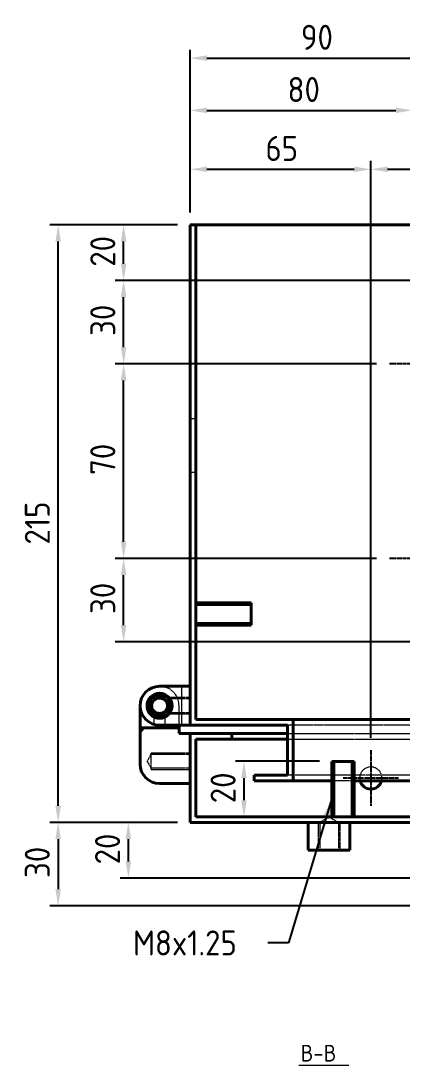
# Model space of a CAD drawing. Header units: millimetres. Extents: x 0 to 3567, y 0 to 2523.
# Drawn here: x 2383.9 to 2521, y 1348.8 to 1724.5 of the extents above; entities that cross this region are included whole.
import ezdxf

# ---------------------------------------------------------------- set-up
doc = ezdxf.new("R2010")
doc.units = ezdxf.units.MM
doc.header["$LTSCALE"] = 3
doc.linetypes.add('CHAIN', pattern=[0.7087, 0.4724, -0.0591, 0.1181, -0.0591])
doc.linetypes.add('DASHED', pattern=[0.2067, 0.1654, -0.0413])
for name, color, linetype, lineweight, true_color in [('가려진 것(ISO)', 2, 'DASHED', 18, 0xffff00), ('가시적인 것(ISO)', 3, 'Continuous', 40, 0x00ff00), ('가시적인 좁은 것(ISO)', 3, 'Continuous', 35, 0x00ff00), ('기호(ISO)', 5, 'Continuous', 25, 0x0000ff), ('중심 표식(ISO)', 1, 'Continuous', 25, 0xff0000), ('치수(ISO)', 2, 'Continuous', 25, 0xffff00)]:
    doc.layers.add(name, color=color, linetype=linetype, lineweight=lineweight, true_color=true_color)
doc.styles.add('치수 텍스트_PSTEK_POSCO', font='isocp.shx')
doc.styles.add('텍스트 스타일512', font='isocp.shx')
doc.dimstyles.new('치수_PSTEK_POSCO', dxfattribs={"dimscale": 3, "dimtxt": 3, "dimasz": 2, "dimexe": 1, "dimexo": 1.5, "dimgap": 1, "dimtad": 1, "dimrnd": 1e-08, "dimdsep": 46, "dimtxsty": '치수 텍스트_PSTEK_POSCO', "dimcen": 0.09, "dimdle": 10, "dimclrd": 7, "dimclre": 7, "dimclrt": 2, "dimadec": 1, "dimazin": 2, "dimtfac": 1, "dimtmove": 0, "dimatfit": 3, "dimfxl": 1, "dimtolj": 1, "dimlwd": -1, "dimlwe": -1, "dimarcsym": 0})
doc.dimstyles.new('치수_PSTEK_POSCO$7', dxfattribs={"dimscale": 3, "dimtxt": 3, "dimasz": 2.5, "dimexe": 1, "dimexo": 1.5, "dimgap": 1, "dimtad": 1, "dimrnd": 1e-08, "dimdsep": 46, "dimtxsty": '치수 텍스트_PSTEK_POSCO', "dimcen": 0.09, "dimdle": 10, "dimclrd": 7, "dimclre": 7, "dimclrt": 2, "dimadec": 1, "dimazin": 2, "dimtfac": 1, "dimtmove": 0, "dimatfit": 3, "dimfxl": 1, "dimtolj": 1, "dimlwd": -1, "dimlwe": -1, "dimarcsym": 0})

# ---------------------------------------------------------------- blocks, each defined once
blk = doc.blocks.new('*D40')
at = {"layer": 'Defpoints', "color": 0, "transparency": 16777216}
for p in [(2422.56, 1436.12), (2444.79, 1436.12), (2571.79, 1416.12)]:
    blk.add_point(p, dxfattribs=at)
at = {"layer": '치수(ISO)', "color": 7, "transparency": 16777216}
for p, q in [((2440.29, 1436.12), (2419.56, 1436.12)), ((2422.56, 1422.12), (2422.56, 1430.12)), ((2567.29, 1416.12), (2419.56, 1416.12))]:
    blk.add_line(p, q, dxfattribs=at)
for points in [[(2421.56, 1430.12), (2423.56, 1430.12), (2422.56, 1436.12)], [(2421.56, 1422.12), (2423.56, 1422.12), (2422.56, 1416.12)]]:
    blk.add_solid(points, dxfattribs=at)
at = {"layer": '치수(ISO)', "color": 2, "transparency": 16777216, "insert": (2415.06, 1421.05), "char_height": 9, "attachment_point": 4, "rotation": 90, "style": '치수 텍스트_PSTEK_POSCO'}
blk.add_mtext('\\A1;20', dxfattribs=at)
blk = doc.blocks.new('*D66')
at = {"layer": 'Defpoints', "color": 0, "transparency": 16777216}
for p in [(2444.79, 1436.12), (2397.3, 1406.12), (2554.79, 1406.12)]:
    blk.add_point(p, dxfattribs=at)
at = {"layer": '치수(ISO)', "color": 7, "transparency": 16777216}
for p, q in [((2440.29, 1436.12), (2394.3, 1436.12)), ((2397.3, 1430.12), (2397.3, 1412.12)), ((2550.29, 1406.12), (2394.3, 1406.12))]:
    blk.add_line(p, q, dxfattribs=at)
for points in [[(2396.3, 1430.12), (2398.3, 1430.12), (2397.3, 1436.12)], [(2396.3, 1412.12), (2398.3, 1412.12), (2397.3, 1406.12)]]:
    blk.add_solid(points, dxfattribs=at)
at = {"layer": '치수(ISO)', "color": 2, "transparency": 16777216, "insert": (2389.8, 1416.16), "char_height": 9, "attachment_point": 4, "rotation": 90, "style": '치수 텍스트_PSTEK_POSCO'}
blk.add_mtext('\\A1;30', dxfattribs=at)
blk = doc.blocks.new('*D67')
at = {"layer": 'Defpoints', "color": 0, "transparency": 16777216}
for p in [(2397.3, 1651.12), (2444.79, 1651.12), (2444.79, 1436.12)]:
    blk.add_point(p, dxfattribs=at)
at = {"layer": '치수(ISO)', "color": 7, "transparency": 16777216}
for p, q in [((2440.29, 1651.12), (2394.3, 1651.12)), ((2397.3, 1442.12), (2397.3, 1645.12)), ((2440.29, 1436.12), (2394.3, 1436.12))]:
    blk.add_line(p, q, dxfattribs=at)
for points in [[(2396.3, 1645.12), (2398.3, 1645.12), (2397.3, 1651.12)], [(2396.3, 1442.12), (2398.3, 1442.12), (2397.3, 1436.12)]]:
    blk.add_solid(points, dxfattribs=at)
at = {"layer": '치수(ISO)', "color": 2, "transparency": 16777216, "insert": (2389.8, 1536.12), "char_height": 9, "attachment_point": 4, "rotation": 90, "style": '치수 텍스트_PSTEK_POSCO'}
blk.add_mtext('\\A1;215', dxfattribs=at)
blk = doc.blocks.new('*D68')
at = {"layer": 'Defpoints', "color": 0, "transparency": 16777216}
for p in [(2509.79, 1671.12), (2444.79, 1651.12), (2509.79, 1462.12)]:
    blk.add_point(p, dxfattribs=at)
at = {"layer": '치수(ISO)', "color": 7, "transparency": 16777216}
for p, q in [((2444.79, 1655.62), (2444.79, 1674.12)), ((2509.79, 1466.62), (2509.79, 1674.12)), ((2450.79, 1671.12), (2503.79, 1671.12))]:
    blk.add_line(p, q, dxfattribs=at)
for points in [[(2450.79, 1672.12), (2450.79, 1670.12), (2444.79, 1671.12)], [(2503.79, 1672.12), (2503.79, 1670.12), (2509.79, 1671.12)]]:
    blk.add_solid(points, dxfattribs=at)
at = {"layer": '치수(ISO)', "color": 2, "transparency": 16777216, "insert": (2471.86, 1678.62), "char_height": 9, "attachment_point": 4, "style": '치수 텍스트_PSTEK_POSCO'}
blk.add_mtext('\\A1;65', dxfattribs=at)
blk = doc.blocks.new('*D69')
at = {"layer": 'Defpoints', "color": 0, "transparency": 16777216}
for p in [(2709.79, 1671.12), (2509.79, 1462.12), (2709.79, 1462.12)]:
    blk.add_point(p, dxfattribs=at)
at = {"layer": '치수(ISO)', "color": 7, "transparency": 16777216}
for p, q in [((2509.79, 1466.62), (2509.79, 1674.12)), ((2709.79, 1466.62), (2709.79, 1674.12)), ((2515.79, 1671.12), (2703.79, 1671.12))]:
    blk.add_line(p, q, dxfattribs=at)
for points in [[(2515.79, 1672.12), (2515.79, 1670.12), (2509.79, 1671.12)], [(2703.79, 1672.12), (2703.79, 1670.12), (2709.79, 1671.12)]]:
    blk.add_solid(points, dxfattribs=at)
at = {"layer": '치수(ISO)', "color": 2, "transparency": 16777216, "insert": (2601.59, 1678.62), "char_height": 9, "attachment_point": 4, "style": '치수 텍스트_PSTEK_POSCO'}
blk.add_mtext('\\A1;200', dxfattribs=at)
blk = doc.blocks.new('*D72')
at = {"layer": 'Defpoints', "color": 0, "transparency": 16777216}
for p in [(2524.79, 1692.33), (2444.79, 1651.12), (2524.79, 1609.62)]:
    blk.add_point(p, dxfattribs=at)
at = {"layer": '치수(ISO)', "color": 7, "transparency": 16777216}
for p, q in [((2444.79, 1655.62), (2444.79, 1695.33)), ((2524.79, 1614.12), (2524.79, 1695.33)), ((2450.79, 1692.33), (2518.79, 1692.33))]:
    blk.add_line(p, q, dxfattribs=at)
for points in [[(2450.79, 1693.33), (2450.79, 1691.33), (2444.79, 1692.33)], [(2518.79, 1693.33), (2518.79, 1691.33), (2524.79, 1692.33)]]:
    blk.add_solid(points, dxfattribs=at)
at = {"layer": '치수(ISO)', "color": 2, "transparency": 16777216, "insert": (2479.82, 1699.83), "char_height": 9, "attachment_point": 4, "style": '치수 텍스트_PSTEK_POSCO'}
blk.add_mtext('\\A1;80', dxfattribs=at)
blk = doc.blocks.new('*D77')
at = {"layer": 'Defpoints', "color": 0, "transparency": 16777216}
for p in [(2420.86, 1531.12), (2516.29, 1531.12), (2556.29, 1501.12)]:
    blk.add_point(p, dxfattribs=at)
at = {"layer": '치수(ISO)', "color": 7, "transparency": 16777216}
for p, q in [((2511.79, 1531.12), (2417.86, 1531.12)), ((2420.86, 1507.12), (2420.86, 1525.12)), ((2551.79, 1501.12), (2417.86, 1501.12))]:
    blk.add_line(p, q, dxfattribs=at)
for points in [[(2419.86, 1525.12), (2421.86, 1525.12), (2420.86, 1531.12)], [(2419.86, 1507.12), (2421.86, 1507.12), (2420.86, 1501.12)]]:
    blk.add_solid(points, dxfattribs=at)
at = {"layer": '치수(ISO)', "color": 2, "transparency": 16777216, "insert": (2413.36, 1511.14), "char_height": 9, "attachment_point": 4, "rotation": 90, "style": '치수 텍스트_PSTEK_POSCO'}
blk.add_mtext('\\A1;30', dxfattribs=at)
blk = doc.blocks.new('*D78')
at = {"layer": 'Defpoints', "color": 0, "transparency": 16777216}
for p in [(2420.86, 1651.12), (2444.79, 1651.12), (2556.72, 1631.12)]:
    blk.add_point(p, dxfattribs=at)
at = {"layer": '치수(ISO)', "color": 7, "transparency": 16777216}
for p, q in [((2440.29, 1651.12), (2417.86, 1651.12)), ((2420.86, 1637.12), (2420.86, 1645.12)), ((2552.22, 1631.12), (2417.86, 1631.12))]:
    blk.add_line(p, q, dxfattribs=at)
for points in [[(2419.86, 1645.12), (2421.86, 1645.12), (2420.86, 1651.12)], [(2419.86, 1637.12), (2421.86, 1637.12), (2420.86, 1631.12)]]:
    blk.add_solid(points, dxfattribs=at)
at = {"layer": '치수(ISO)', "color": 2, "transparency": 16777216, "insert": (2413.36, 1636.07), "char_height": 9, "attachment_point": 4, "rotation": 90, "style": '치수 텍스트_PSTEK_POSCO'}
blk.add_mtext('\\A1;20', dxfattribs=at)
blk = doc.blocks.new('*D79')
at = {"layer": 'Defpoints', "color": 0, "transparency": 16777216}
for p in [(2420.86, 1631.12), (2556.72, 1631.12), (2516.29, 1601.12)]:
    blk.add_point(p, dxfattribs=at)
at = {"layer": '치수(ISO)', "color": 7, "transparency": 16777216}
for p, q in [((2552.22, 1631.12), (2417.86, 1631.12)), ((2420.86, 1607.12), (2420.86, 1625.12)), ((2511.79, 1601.12), (2417.86, 1601.12))]:
    blk.add_line(p, q, dxfattribs=at)
for points in [[(2419.86, 1625.12), (2421.86, 1625.12), (2420.86, 1631.12)], [(2419.86, 1607.12), (2421.86, 1607.12), (2420.86, 1601.12)]]:
    blk.add_solid(points, dxfattribs=at)
at = {"layer": '치수(ISO)', "color": 2, "transparency": 16777216, "insert": (2413.36, 1611.18), "char_height": 9, "attachment_point": 4, "rotation": 90, "style": '치수 텍스트_PSTEK_POSCO'}
blk.add_mtext('\\A1;30', dxfattribs=at)
blk = doc.blocks.new('*D80')
at = {"layer": 'Defpoints', "color": 0, "transparency": 16777216}
for p in [(2420.86, 1601.12), (2516.29, 1601.12), (2516.29, 1531.12)]:
    blk.add_point(p, dxfattribs=at)
at = {"layer": '치수(ISO)', "color": 7, "transparency": 16777216}
for p, q in [((2511.79, 1601.12), (2417.86, 1601.12)), ((2420.86, 1537.12), (2420.86, 1595.12)), ((2511.79, 1531.12), (2417.86, 1531.12))]:
    blk.add_line(p, q, dxfattribs=at)
for points in [[(2419.86, 1595.12), (2421.86, 1595.12), (2420.86, 1601.12)], [(2419.86, 1537.12), (2421.86, 1537.12), (2420.86, 1531.12)]]:
    blk.add_solid(points, dxfattribs=at)
at = {"layer": '치수(ISO)', "color": 2, "transparency": 16777216, "insert": (2413.36, 1561.18), "char_height": 9, "attachment_point": 4, "rotation": 90, "style": '치수 텍스트_PSTEK_POSCO'}
blk.add_mtext('\\A1;70', dxfattribs=at)
blk = doc.blocks.new('*D83')
at = {"layer": 'Defpoints', "color": 0, "transparency": 16777216}
for p in [(2534.79, 1711.12), (2444.79, 1651.12), (2534.79, 1621.12)]:
    blk.add_point(p, dxfattribs=at)
at = {"layer": '치수(ISO)', "color": 7, "transparency": 16777216}
for p, q in [((2444.79, 1655.62), (2444.79, 1714.12)), ((2534.79, 1625.62), (2534.79, 1714.12)), ((2450.79, 1711.12), (2528.79, 1711.12))]:
    blk.add_line(p, q, dxfattribs=at)
for points in [[(2450.79, 1712.12), (2450.79, 1710.12), (2444.79, 1711.12)], [(2528.79, 1712.12), (2528.79, 1710.12), (2534.79, 1711.12)]]:
    blk.add_solid(points, dxfattribs=at)
at = {"layer": '치수(ISO)', "color": 2, "transparency": 16777216, "insert": (2484.65, 1718.62), "char_height": 9, "attachment_point": 4, "style": '치수 텍스트_PSTEK_POSCO'}
blk.add_mtext('\\A1;90', dxfattribs=at)
blk = doc.blocks.new('*D108')
at = {"layer": 'Defpoints', "color": 0, "transparency": 16777216}
for p in [(2495.79, 1458.12), (2464.14, 1438.12), (2464.14, 1438.12)]:
    blk.add_point(p, dxfattribs=at)
at = {"layer": '치수(ISO)', "color": 7, "transparency": 16777216}
for p, q in [((2491.29, 1458.12), (2461.14, 1458.12)), ((2464.14, 1452.12), (2464.14, 1444.12))]:
    blk.add_line(p, q, dxfattribs=at)
for points in [[(2463.14, 1452.12), (2465.14, 1452.12), (2464.14, 1458.12)], [(2463.14, 1444.12), (2465.14, 1444.12), (2464.14, 1438.12)]]:
    blk.add_solid(points, dxfattribs=at)
at = {"layer": '치수(ISO)', "color": 2, "transparency": 16777216, "insert": (2456.64, 1443.05), "char_height": 9, "attachment_point": 4, "rotation": 90, "style": '치수 텍스트_PSTEK_POSCO'}
blk.add_mtext('\\A1;20', dxfattribs=at)

msp = doc.modelspace()

# ---------------------------------------------------------------- linework, layer by layer
at = {"layer": '가려진 것(ISO)'}
for p, q in [((2444.7887, 1581.5167), (2446.7887, 1581.5167)), ((2444.7887, 1562.1167), (2446.7887, 1562.1167)), ((2441.7887, 1471.1167), (2441.7887, 1485.1167)), ((2444.7887, 1481.0497), (2436.9112, 1481.0497)), ((2436.9112, 1480.6167), (2436.9112, 1481.0497)), ((2444.7887, 1480.6167), (2436.9112, 1480.6167)), ((2440.7887, 1471.1167), (2440.7887, 1478.1167)), ((2431.7887, 1471.4085), (2431.7887, 1474.6526)), ((2435.7887, 1471.1167), (2435.7887, 1474.6526)), ((2444.7887, 1475.6167), (2436.9112, 1475.6167)), ((2436.9112, 1475.1837), (2436.9112, 1475.6167)), ((2436.9112, 1475.1837), (2444.7887, 1475.1837)), ((2939.7887, 1471.1167), (2479.7887, 1471.1167)), ((2479.7887, 1468.1167), (2939.7887, 1468.1167)), ((2479.7887, 1466.1167), (2939.7887, 1466.1167)), ((2429.2866, 1458.1167), (2430.7887, 1460.6167)), ((2429.2866, 1458.1167), (2430.7887, 1455.6167)), ((2444.7887, 1461.0497), (2430.7887, 1461.0497)), ((2430.7887, 1455.1837), (2430.7887, 1461.0497)), ((2444.7887, 1460.6167), (2430.7887, 1460.6167)), ((2444.7887, 1455.6167), (2430.7887, 1455.6167)), ((2430.7887, 1455.1837), (2444.7887, 1455.1837)), ((2525.7887, 1453.1167), (2479.7887, 1453.1167)), ((2503.7887, 1451.1167), (2495.7887, 1451.1167)), ((2490.7887, 1436.1167), (2490.7887, 1426.1167)), ((2494.7887, 1438.1137), (2491.4652, 1436.1167)), ((2491.4652, 1436.1167), (2491.4652, 1426.1167)), ((2494.7887, 1438.1137), (2498.1122, 1436.1167)), ((2498.1122, 1436.1167), (2498.1122, 1426.1167)), ((2498.7887, 1426.1167), (2498.7887, 1436.1167))]:
    msp.add_line(p, q, dxfattribs=at)
msp.add_circle((2433.7887, 1478.1167), 2.5, dxfattribs=at)
for centre, radius, start, end in [((2433.7887, 1478.1167), 7, 0, 90), ((2509.7887, 1452.1167), 4, 345.522488, 194.477512)]:
    msp.add_arc(centre, radius, start, end, dxfattribs=at)
at = {"layer": '가시적인 것(ISO)'}
for p, q in [((2444.7887, 1651.1167), (2444.7887, 1471.1167)), ((2446.7887, 1651.1167), (2444.7887, 1651.1167)), ((2446.7887, 1473.1167), (2446.7887, 1651.1167)), ((2446.7887, 1651.1167), (2972.7887, 1651.1167)), ((2446.7887, 1515.1167), (2466.7887, 1515.1167)), ((2466.7887, 1507.1167), (2466.7887, 1515.1167)), ((2446.7887, 1507.1167), (2466.7887, 1507.1167)), ((2433.7887, 1485.1167), (2444.7887, 1485.1167)), ((2426.7887, 1470.1167), (2426.7887, 1478.1167)), ((2481.7887, 1473.1167), (2446.7887, 1473.1167)), ((2481.7887, 1451.1167), (2481.7887, 1473.1167)), ((2937.7887, 1473.1167), (2481.7887, 1473.1167)), ((2426.7887, 1470.1167), (2427.7887, 1469.1167)), ((2440.7887, 1470.1167), (2426.7887, 1470.1167)), ((2426.7887, 1457.1167), (2426.7887, 1470.1167)), ((2444.7887, 1471.1167), (2433.7887, 1471.1167)), ((2440.7887, 1470.1167), (2440.7887, 1471.1167)), ((2440.7887, 1470.1167), (2440.7887, 1469.1167)), ((2440.7887, 1468.1167), (2440.7887, 1469.1167)), ((2444.7887, 1471.1167), (2479.7887, 1471.1167)), ((2479.7887, 1471.1167), (2479.7887, 1453.1167)), ((2444.7887, 1468.1167), (2440.7887, 1468.1167)), ((2459.7887, 1468.1167), (2444.7887, 1468.1167)), ((2444.7887, 1468.1167), (2444.7887, 1436.1167)), ((2446.7887, 1438.1167), (2446.7887, 1466.1167)), ((2446.7887, 1466.1167), (2459.7887, 1466.1167)), ((2459.7887, 1466.1167), (2459.7887, 1468.1167)), ((2459.7887, 1468.1167), (2479.7887, 1468.1167)), ((2459.7887, 1466.1167), (2479.7887, 1466.1167)), ((2503.7887, 1458.1167), (2495.7887, 1458.1167)), ((2495.7887, 1438.1167), (2495.7887, 1458.1167)), ((2503.7887, 1438.1167), (2503.7887, 1458.1167)), ((2479.7887, 1453.1167), (2467.7887, 1453.1167)), ((2467.7887, 1453.1167), (2467.7887, 1451.1167)), ((2467.7887, 1451.1167), (2481.7887, 1451.1167)), ((2495.7887, 1451.1167), (2481.7887, 1451.1167)), ((2525.7887, 1451.1167), (2503.7887, 1451.1167)), ((2444.7887, 1450.1167), (2433.7887, 1450.1167)), ((2444.7887, 1436.1167), (2581.7887, 1436.1167)), ((2603.7887, 1438.1167), (2446.7887, 1438.1167)), ((2487.2887, 1436.1167), (2487.2887, 1426.1167)), ((2502.2887, 1436.1167), (2502.2887, 1426.1167)), ((2487.2887, 1426.1167), (2502.2887, 1426.1167))]:
    msp.add_line(p, q, dxfattribs=at)
for radius in [4.5, 4, 3]:
    msp.add_circle((2433.7887, 1478.1167), radius, dxfattribs=at)
for centre, radius, start, end in [((2433.7887, 1478.1167), 7, 90, 270), ((2433.7887, 1457.1167), 7, 180, 270), ((2509.7887, 1452.1167), 4, 194.477512, 345.522488)]:
    msp.add_arc(centre, radius, start, end, dxfattribs=at)
at = {"layer": '가시적인 좁은 것(ISO)'}
for p, q in [((2466.7887, 1514.3727), (2446.7887, 1514.3727)), ((2446.7887, 1507.8607), (2466.7887, 1507.8607)), ((2496.5327, 1458.1167), (2496.5327, 1438.1167)), ((2503.0447, 1438.1167), (2503.0447, 1458.1167))]:
    msp.add_line(p, q, dxfattribs=at)
at = {"layer": '기호(ISO)', "color": 7, "lineweight": 18}
msp.add_line((2483.9019, 1348.8228), (2501.9091, 1348.8228), dxfattribs=at)
at = {"layer": '중심 표식(ISO)', "linetype": 'CHAIN'}
for p, q in [((2533.2887, 1601.1167), (2516.2887, 1601.1167)), ((2533.2887, 1531.1167), (2516.2887, 1531.1167)), ((2509.7887, 1462.1167), (2509.7887, 1442.1167)), ((2519.7887, 1452.1167), (2499.7887, 1452.1167))]:
    msp.add_line(p, q, dxfattribs=at)

# ---------------------------------------------------------------- texts
at = {"layer": '기호(ISO)', "color": 2, "true_color": 0xffff00, "insert": (2424.2395, 1392.7793), "char_height": 9, "width": 45.460836, "attachment_point": 4, "style": '치수 텍스트_PSTEK_POSCO'}
msp.add_mtext('{M8x1.25}', dxfattribs=at)
at = {"layer": '기호(ISO)', "color": 7, "insert": (2484.5259, 1350.1156), "char_height": 6, "attachment_point": 7, "style": '텍스트 스타일512'}
msp.add_mtext('B-B ', dxfattribs=at)

# ---------------------------------------------------------------- dimensions: what is measured, and where the dimension line sits
at = {"layer": '치수(ISO)', "color": 7}
for base, p1, p2, angle, override, picture, middle in [((2534.7887, 1711.1167), (2444.7887, 1651.1167), (2534.7887, 1621.1167), 180, {"dimdec": 2, "dimtp": 0, "dimtm": 0, "dimtdec": 2, "dimtofl": 0, "dimatfit": 1}, '*D83', (2489.7887, 1711.1167)), ((2524.7887, 1692.3258), (2444.7887, 1651.1167), (2524.7887, 1609.6167), 180, {"dimdec": 2, "dimtp": 0, "dimtm": 0, "dimtdec": 2, "dimtofl": 0, "dimatfit": 1}, '*D72', (2484.7687, 1692.3258)), ((2509.7887, 1671.1167), (2444.7887, 1651.1167), (2509.7887, 1462.1167), 180, {"dimdec": 2, "dimtp": 0, "dimtm": 0, "dimtdec": 2, "dimtofl": 0, "dimatfit": 1}, '*D68', (2477.2687, 1671.1167)), ((2709.7887, 1671.1167), (2509.7887, 1462.1167), (2709.7887, 1462.1167), 180, {"dimdec": 2, "dimtp": 0, "dimtm": 0, "dimtdec": 2, "dimtofl": 0, "dimatfit": 1}, '*D69', (2609.8087, 1671.1167)), ((2397.2971, 1651.1167), (2444.7887, 1436.1167), (2444.7887, 1651.1167), 270, {"dimdec": 2, "dimtp": 0, "dimtm": 0, "dimtdec": 2, "dimtofl": 0, "dimatfit": 1}, '*D67', (2397.2971, 1543.6167)), ((2420.8577, 1651.1167), (2556.7217, 1631.1167), (2444.7887, 1651.1167), 90, {"dimdec": 2, "dimtp": 0, "dimtm": 0, "dimtdec": 2, "dimtofl": 0, "dimatfit": 1}, '*D78', (2420.8577, 1641.1367)), ((2420.8577, 1631.1167), (2516.2887, 1601.1167), (2556.7217, 1631.1167), 90, {"dimdec": 2, "dimtp": 0, "dimtm": 0, "dimtdec": 2, "dimtofl": 0, "dimatfit": 1}, '*D79', (2420.8577, 1616.1367)), ((2420.8577, 1601.1167), (2516.2887, 1531.1167), (2516.2887, 1601.1167), 90, {"dimdec": 2, "dimtp": 0, "dimtm": 0, "dimtdec": 2, "dimtofl": 0, "dimatfit": 1}, '*D80', (2420.8577, 1566.1367)), ((2420.8577, 1531.1167), (2556.2887, 1501.1167), (2516.2887, 1531.1167), 90, {"dimdec": 2, "dimtp": 0, "dimtm": 0, "dimtdec": 2, "dimtofl": 0, "dimatfit": 1}, '*D77', (2420.8577, 1516.0967)), ((2464.1432, 1438.1167), (2495.7887, 1458.1167), (2464.1432, 1438.1167), 90, {"dimdec": 2, "dimse2": 1, "dimtp": 0, "dimtm": 0, "dimtdec": 2, "dimtofl": 0, "dimatfit": 1}, '*D108', (2464.1432, 1448.1167)), ((2397.2971, 1406.1167), (2444.7887, 1436.1167), (2554.7887, 1406.1167), 270, {"dimdec": 2, "dimtp": 0, "dimtm": 0, "dimtdec": 2, "dimtofl": 0, "dimatfit": 1}, '*D66', (2397.2971, 1421.1167)), ((2422.5584, 1436.1167), (2571.7887, 1416.1167), (2444.7887, 1436.1167), 270, {"dimdec": 2, "dimtp": 0, "dimtm": 0, "dimtdec": 2, "dimtofl": 0, "dimatfit": 1}, '*D40', (2422.5584, 1426.1167))]:
    dim = msp.add_linear_dim(base=base, p1=p1, p2=p2, angle=angle, dimstyle='치수_PSTEK_POSCO', override=override, dxfattribs=at)
    dim.commit()
    dim.dimension.update_dxf_attribs({"geometry": picture, "text_midpoint": middle, "dimtype": 160})

# ---------------------------------------------------------------- leaders
at = {"layer": '기호(ISO)', "color": 7, "annotation_type": 0, "has_hookline": 1, "hookline_direction": 1, "text_width": 38.1728}
msp.add_leader([(2495.7887, 1444.7307), (2480.2004, 1392.7793), (2472.7004, 1392.7793)], dimstyle='치수_PSTEK_POSCO$7', override={"dimtad": 0}, dxfattribs=at)

doc.saveas('drawing.dxf')
